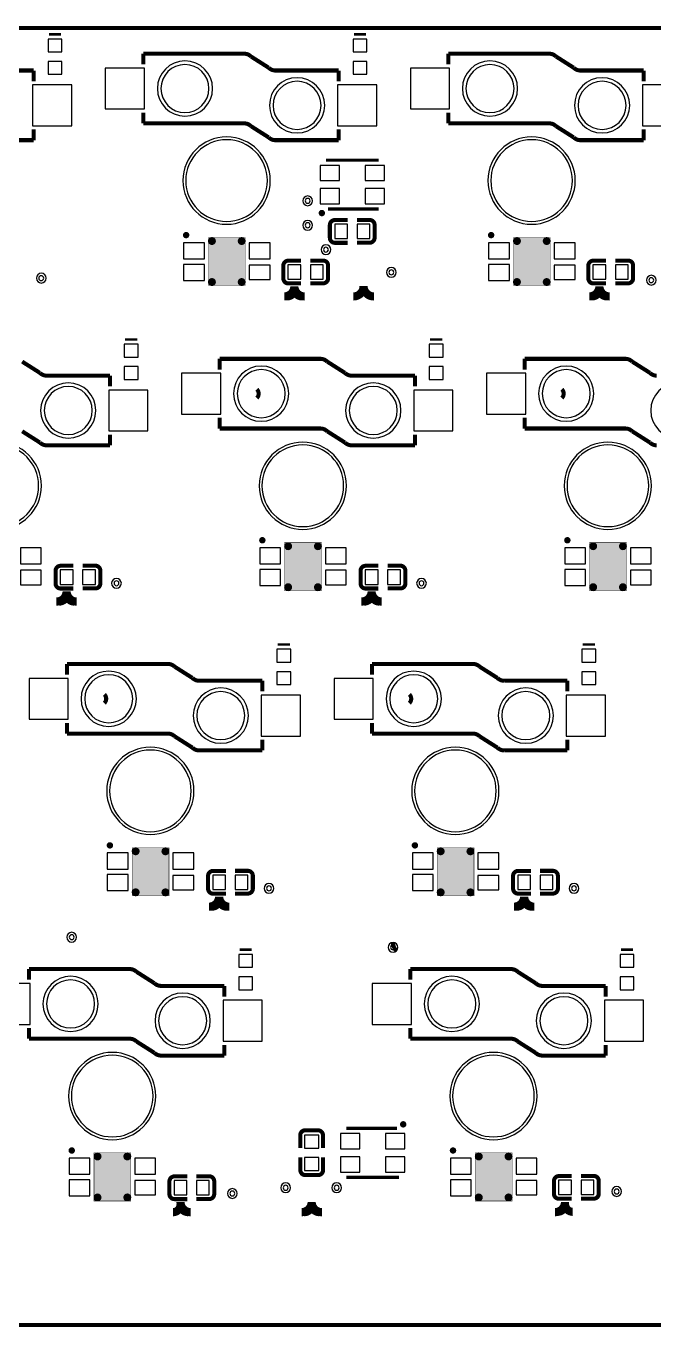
# Model space of a CAD drawing. Header units: millimetres. Extents: x 3 to 280, y -102 to -19.
# Drawn here: x 172 to 211.2, y -101.9 to -20.7 of the extents above; entities that cross this region are included whole.
import ezdxf

# ---------------------------------------------------------------- set-up
doc = ezdxf.new("R2010")
doc.units = ezdxf.units.MM
for name, color, linetype, true_color in [('Board Outline Layer', 7, 'Continuous', 0xff00ff), ('Bottom Layer', 7, 'Continuous', 0x0000ff), ('Bottom Silkscreen Layer', 7, 'Continuous', 0x66cc33), ('Hole Layer', 7, 'Continuous', 0x222222), ('Multi-Layer', 7, 'Continuous', 0xc0c0c0), ('Top Layer', 7, 'Continuous', 0xff0000)]:
    doc.layers.add(name, color=color, linetype=linetype, true_color=true_color)

msp = doc.modelspace()

# ---------------------------------------------------------------- hatches: boundary and pattern name
at = {"layer": 'Multi-Layer'}
for points in [[(183.384, -34.133, 1), (183.885, -34.133, 1)], [(185.714, -36.913), (183.414, -36.913), (183.414, -33.913), (185.714, -33.913)], [(185.244, -34.133, 1), (185.744, -34.133, 1)], [(202.435, -34.133, 1), (202.935, -34.133, 1)], [(204.764, -36.913), (202.464, -36.913), (202.464, -33.913), (204.764, -33.913)], [(204.294, -34.133, 1), (204.794, -34.133, 1)], [(183.384, -36.693, 1), (183.885, -36.693, 1)], [(185.244, -36.693, 1), (185.744, -36.693, 1)], [(202.435, -36.693, 1), (202.935, -36.693, 1)], [(204.294, -36.693, 1), (204.794, -36.693, 1)], [(188.144, -53.185, 1), (188.644, -53.185, 1)], [(190.474, -55.965), (188.174, -55.965), (188.174, -52.965), (190.474, -52.965)], [(190.004, -53.185, 1), (190.504, -53.185, 1)], [(207.194, -53.185, 1), (207.695, -53.185, 1)], [(209.524, -55.965), (207.224, -55.965), (207.224, -52.965), (209.524, -52.965)], [(209.054, -53.185, 1), (209.554, -53.185, 1)], [(188.144, -55.745, 1), (188.644, -55.745, 1)], [(190.004, -55.745, 1), (190.504, -55.745, 1)], [(207.194, -55.745, 1), (207.695, -55.745, 1)], [(209.054, -55.745, 1), (209.554, -55.745, 1)], [(178.622, -72.235, 1), (179.122, -72.235, 1)], [(180.952, -75.015), (178.652, -75.015), (178.652, -72.015), (180.952, -72.015)], [(180.482, -72.235, 1), (180.982, -72.235, 1)], [(197.672, -72.235, 1), (198.172, -72.235, 1)], [(200.002, -75.015), (197.702, -75.015), (197.702, -72.015), (200.002, -72.015)], [(199.532, -72.235, 1), (200.032, -72.235, 1)], [(178.622, -74.795, 1), (179.122, -74.795, 1)], [(180.482, -74.795, 1), (180.982, -74.795, 1)], [(197.672, -74.795, 1), (198.172, -74.795, 1)], [(199.532, -74.795, 1), (200.032, -74.795, 1)], [(176.239, -91.285, 1), (176.739, -91.285, 1)], [(178.569, -94.065), (176.269, -94.065), (176.269, -91.065), (178.569, -91.065)], [(178.099, -91.285, 1), (178.599, -91.285, 1)], [(200.052, -91.285, 1), (200.552, -91.285, 1)], [(202.382, -94.065), (200.082, -94.065), (200.082, -91.065), (202.382, -91.065)], [(201.912, -91.285, 1), (202.412, -91.285, 1)], [(176.239, -93.845, 1), (176.739, -93.845, 1)], [(178.099, -93.845, 1), (178.599, -93.845, 1)], [(200.052, -93.845, 1), (200.552, -93.845, 1)], [(201.912, -93.845, 1), (202.412, -93.845, 1)]]:
    msp.add_hatch(color=256, dxfattribs=at).paths.add_polyline_path(points)

# ---------------------------------------------------------------- linework, layer by layer
at = {"layer": 'Board Outline Layer', "const_width": 0.254}
for points in [[(277.29, -20.841), (6.574, -20.836)], [(277.29, -101.805), (6.575, -101.805)]]:
    msp.add_lwpolyline(points, dxfattribs=at)
at = {"layer": 'Bottom Layer'}
for points in [[(174.264, -21.522), (173.4, -21.522), (173.4, -22.322), (174.264, -22.322)], [(193.315, -21.522), (192.45, -21.522), (192.45, -22.322), (193.315, -22.322)], [(174.264, -22.922), (173.4, -22.922), (173.4, -23.722), (174.264, -23.722)], [(176.977, -23.337), (176.977, -25.887), (179.427, -25.887), (179.427, -23.337)], [(193.315, -22.922), (192.45, -22.922), (192.45, -23.722), (193.315, -23.722)], [(196.027, -23.337), (196.027, -25.887), (198.477, -25.887), (198.477, -23.337)], [(174.877, -26.937), (174.877, -24.387), (172.427, -24.387), (172.427, -26.937)], [(193.927, -26.937), (193.927, -24.387), (191.477, -24.387), (191.477, -26.937)], [(212.977, -26.937), (212.977, -24.387), (210.527, -24.387), (210.527, -26.937)], [(190.405, -29.407), (190.405, -30.357), (191.605, -30.357), (191.605, -29.407)], [(193.205, -29.407), (193.205, -30.357), (194.405, -30.357), (194.405, -29.407)], [(190.405, -30.857), (190.405, -31.807), (191.605, -31.807), (191.605, -30.857)], [(193.205, -30.857), (193.205, -31.807), (194.405, -31.807), (194.405, -30.857)], [(191.305, -33.078), (191.305, -33.978), (192.105, -33.978), (192.105, -33.078)], [(192.705, -33.078), (192.705, -33.978), (193.505, -33.978), (193.505, -33.078)], [(183.164, -35.238), (183.164, -34.238), (181.864, -34.238), (181.864, -35.238)], [(187.264, -35.238), (187.264, -34.238), (185.964, -34.238), (185.964, -35.238)], [(202.214, -35.238), (202.214, -34.238), (200.914, -34.238), (200.914, -35.238)], [(206.314, -35.238), (206.314, -34.238), (205.014, -34.238), (205.014, -35.238)], [(183.164, -36.588), (183.164, -35.588), (181.864, -35.588), (181.864, -36.588)], [(187.264, -36.538), (187.264, -35.638), (185.964, -35.638), (185.964, -36.538)], [(189.184, -36.518), (189.184, -35.618), (188.384, -35.618), (188.384, -36.518)], [(190.584, -36.518), (190.584, -35.618), (189.784, -35.618), (189.784, -36.518)], [(202.214, -36.588), (202.214, -35.588), (200.914, -35.588), (200.914, -36.588)], [(206.314, -36.538), (206.314, -35.638), (205.014, -35.638), (205.014, -36.538)], [(208.234, -36.518), (208.234, -35.618), (207.434, -35.618), (207.434, -36.518)], [(209.634, -36.518), (209.634, -35.618), (208.834, -35.618), (208.834, -36.518)], [(179.027, -40.573), (178.163, -40.573), (178.163, -41.373), (179.027, -41.373)], [(198.077, -40.573), (197.213, -40.573), (197.213, -41.373), (198.077, -41.373)], [(179.027, -41.973), (178.163, -41.973), (178.163, -42.773), (179.027, -42.773)], [(198.077, -41.973), (197.213, -41.973), (197.213, -42.773), (198.077, -42.773)], [(181.737, -42.387), (181.737, -44.937), (184.187, -44.937), (184.187, -42.387)], [(200.787, -42.387), (200.787, -44.937), (203.237, -44.937), (203.237, -42.387)], [(179.637, -45.987), (179.637, -43.437), (177.187, -43.437), (177.187, -45.987)], [(198.687, -45.987), (198.687, -43.437), (196.237, -43.437), (196.237, -45.987)], [(172.974, -54.29), (172.974, -53.29), (171.674, -53.29), (171.674, -54.29)], [(187.924, -54.29), (187.924, -53.29), (186.624, -53.29), (186.624, -54.29)], [(192.024, -54.29), (192.024, -53.29), (190.724, -53.29), (190.724, -54.29)], [(206.974, -54.29), (206.974, -53.29), (205.674, -53.29), (205.674, -54.29)], [(211.074, -54.29), (211.074, -53.29), (209.774, -53.29), (209.774, -54.29)], [(172.974, -55.59), (172.974, -54.69), (171.674, -54.69), (171.674, -55.59)], [(174.96, -55.568), (174.96, -54.668), (174.16, -54.668), (174.16, -55.568)], [(176.36, -55.568), (176.36, -54.668), (175.56, -54.668), (175.56, -55.568)], [(187.924, -55.64), (187.924, -54.64), (186.624, -54.64), (186.624, -55.64)], [(192.024, -55.59), (192.024, -54.69), (190.724, -54.69), (190.724, -55.59)], [(194.01, -55.568), (194.01, -54.668), (193.21, -54.668), (193.21, -55.568)], [(195.41, -55.568), (195.41, -54.668), (194.61, -54.668), (194.61, -55.568)], [(206.974, -55.64), (206.974, -54.64), (205.674, -54.64), (205.674, -55.64)], [(211.074, -55.59), (211.074, -54.69), (209.774, -54.69), (209.774, -55.59)], [(188.556, -59.623), (187.692, -59.623), (187.692, -60.423), (188.556, -60.423)], [(207.606, -59.623), (206.742, -59.623), (206.742, -60.423), (207.606, -60.423)], [(172.214, -61.437), (172.214, -63.987), (174.664, -63.987), (174.664, -61.437)], [(188.556, -61.023), (187.692, -61.023), (187.692, -61.823), (188.556, -61.823)], [(191.264, -61.437), (191.264, -63.987), (193.714, -63.987), (193.714, -61.437)], [(207.606, -61.023), (206.742, -61.023), (206.742, -61.823), (207.606, -61.823)], [(189.164, -65.037), (189.164, -62.487), (186.714, -62.487), (186.714, -65.037)], [(208.214, -65.037), (208.214, -62.487), (205.764, -62.487), (205.764, -65.037)], [(178.402, -73.34), (178.402, -72.34), (177.102, -72.34), (177.102, -73.34)], [(182.502, -73.34), (182.502, -72.34), (181.202, -72.34), (181.202, -73.34)], [(197.452, -73.34), (197.452, -72.34), (196.152, -72.34), (196.152, -73.34)], [(201.552, -73.34), (201.552, -72.34), (200.252, -72.34), (200.252, -73.34)], [(178.402, -74.691), (178.402, -73.691), (177.102, -73.691), (177.102, -74.691)], [(182.502, -74.641), (182.502, -73.741), (181.202, -73.741), (181.202, -74.641)], [(184.485, -74.618), (184.485, -73.718), (183.685, -73.718), (183.685, -74.618)], [(185.885, -74.618), (185.885, -73.718), (185.085, -73.718), (185.085, -74.618)], [(197.452, -74.691), (197.452, -73.691), (196.152, -73.691), (196.152, -74.691)], [(201.552, -74.641), (201.552, -73.741), (200.252, -73.741), (200.252, -74.641)], [(203.535, -74.618), (203.535, -73.718), (202.735, -73.718), (202.735, -74.618)], [(204.935, -74.618), (204.935, -73.718), (204.135, -73.718), (204.135, -74.618)], [(186.174, -78.674), (185.31, -78.674), (185.31, -79.474), (186.174, -79.474)], [(209.988, -78.674), (209.124, -78.674), (209.124, -79.474), (209.988, -79.474)], [(186.174, -80.074), (185.31, -80.074), (185.31, -80.874), (186.174, -80.874)], [(209.988, -80.074), (209.124, -80.074), (209.124, -80.874), (209.988, -80.874)], [(169.832, -80.487), (169.832, -83.037), (172.282, -83.037), (172.282, -80.487)], [(193.644, -80.487), (193.644, -83.037), (196.094, -83.037), (196.094, -80.487)], [(186.782, -84.087), (186.782, -81.537), (184.332, -81.537), (184.332, -84.087)], [(210.594, -84.087), (210.594, -81.537), (208.144, -81.537), (208.144, -84.087)], [(190.315, -89.959), (189.415, -89.959), (189.415, -90.759), (190.315, -90.759)], [(192.875, -90.809), (192.875, -89.859), (191.675, -89.859), (191.675, -90.809)], [(195.675, -90.809), (195.675, -89.859), (194.475, -89.859), (194.475, -90.809)], [(176.019, -92.391), (176.019, -91.391), (174.719, -91.391), (174.719, -92.391)], [(180.119, -92.391), (180.119, -91.391), (178.819, -91.391), (178.819, -92.391)], [(190.315, -91.359), (189.415, -91.359), (189.415, -92.159), (190.315, -92.159)], [(192.875, -92.259), (192.875, -91.309), (191.675, -91.309), (191.675, -92.259)], [(195.675, -92.259), (195.675, -91.309), (194.475, -91.309), (194.475, -92.259)], [(199.832, -92.391), (199.832, -91.391), (198.532, -91.391), (198.532, -92.391)], [(203.932, -92.391), (203.932, -91.391), (202.632, -91.391), (202.632, -92.391)], [(176.019, -93.741), (176.019, -92.741), (174.719, -92.741), (174.719, -93.741)], [(180.119, -93.691), (180.119, -92.791), (178.819, -92.791), (178.819, -93.691)], [(182.072, -93.691), (182.072, -92.791), (181.272, -92.791), (181.272, -93.691)], [(183.472, -93.691), (183.472, -92.791), (182.672, -92.791), (182.672, -93.691)], [(199.832, -93.741), (199.832, -92.741), (198.532, -92.741), (198.532, -93.741)], [(203.932, -93.691), (203.932, -92.791), (202.632, -92.791), (202.632, -93.691)], [(206.088, -93.668), (206.088, -92.768), (205.288, -92.768), (205.288, -93.668)], [(207.488, -93.668), (207.488, -92.768), (206.688, -92.768), (206.688, -93.668)]]:
    msp.add_lwpolyline(points, close=True, dxfattribs=at)
for points in [[(180.227, -24.612, 1), (183.677, -24.612), (183.677, -24.612, 1), (180.227, -24.612)], [(199.277, -24.612, 1), (202.727, -24.612), (202.727, -24.612, 1), (199.277, -24.612)], [(187.227, -25.662, 1), (190.677, -25.662), (190.677, -25.662, 1), (187.227, -25.662)], [(206.277, -25.662, 1), (209.727, -25.662), (209.727, -25.662, 1), (206.277, -25.662)], [(181.827, -30.361, 1), (187.277, -30.361), (187.277, -30.361, 1), (181.827, -30.361)], [(200.877, -30.361, 1), (206.327, -30.361), (206.327, -30.361, 1), (200.877, -30.361)], [(184.987, -43.662, 1), (188.437, -43.662), (188.437, -43.662, 1), (184.987, -43.662)], [(204.037, -43.662, 1), (207.487, -43.662), (207.487, -43.662, 1), (204.037, -43.662)], [(172.937, -44.712, 1), (176.387, -44.712), (176.387, -44.712, 1), (172.937, -44.712)], [(191.987, -44.712, 1), (195.437, -44.712), (195.437, -44.712, 1), (191.987, -44.712)], [(211.037, -44.712, 1), (214.487, -44.712), (214.487, -44.712, 1), (211.037, -44.712)], [(167.537, -49.413, 1), (172.987, -49.413), (172.987, -49.413, 1), (167.537, -49.413)], [(186.587, -49.413, 1), (192.037, -49.413), (192.037, -49.413, 1), (186.587, -49.413)], [(205.637, -49.413, 1), (211.087, -49.413), (211.087, -49.413, 1), (205.637, -49.413)], [(175.464, -62.712, 1), (178.914, -62.712), (178.914, -62.712, 1), (175.464, -62.712)], [(194.514, -62.712, 1), (197.964, -62.712), (197.964, -62.712, 1), (194.514, -62.712)], [(182.464, -63.762, 1), (185.914, -63.762), (185.914, -63.762, 1), (182.464, -63.762)], [(201.514, -63.762, 1), (204.964, -63.762), (204.964, -63.762, 1), (201.514, -63.762)], [(177.064, -68.463, 1), (182.514, -68.463), (182.514, -68.463, 1), (177.064, -68.463)], [(196.114, -68.463, 1), (201.564, -68.463), (201.564, -68.463, 1), (196.114, -68.463)], [(173.082, -81.762, 1), (176.532, -81.762), (176.532, -81.762, 1), (173.082, -81.762)], [(196.894, -81.762, 1), (200.344, -81.762), (200.344, -81.762, 1), (196.894, -81.762)], [(180.082, -82.812, 1), (183.532, -82.812), (183.532, -82.812, 1), (180.082, -82.812)], [(203.894, -82.812, 1), (207.344, -82.812), (207.344, -82.812, 1), (203.894, -82.812)], [(174.682, -87.513, 1), (180.132, -87.513), (180.132, -87.513, 1), (174.682, -87.513)], [(198.494, -87.513, 1), (203.944, -87.513), (203.944, -87.513, 1), (198.494, -87.513)]]:
    msp.add_lwpolyline(points, format="xyb", dxfattribs=at)
at = {"layer": 'Bottom Layer', "const_width": 0.508}
for points in [[(188.148, -37.592, 0.414214), (188.783, -36.957)], [(188.784, -37.127, -0.414214), (188.32, -37.592)], [(188.783, -36.957, 0.414214), (189.418, -37.592)], [(188.784, -37.107, 0.414214), (189.269, -37.592)], [(192.471, -37.592, 0.414214), (193.106, -36.957)], [(193.105, -36.965, -0.414214), (192.479, -37.592)], [(193.105, -36.94, 0.414214), (193.757, -37.592)], [(193.106, -36.957, 0.414214), (193.741, -37.592)], [(207.198, -37.592, 0.414214), (207.833, -36.957)], [(207.834, -37.127, -0.414214), (207.37, -37.592)], [(207.833, -36.957, 0.414214), (208.468, -37.592)], [(207.834, -37.107, 0.414214), (208.319, -37.592)], [(173.924, -56.642, 0.414214), (174.559, -56.007)], [(174.56, -56.177, -0.414214), (174.096, -56.642)], [(174.559, -56.007, 0.414214), (175.194, -56.642)], [(174.56, -56.157, 0.414214), (175.045, -56.642)], [(192.974, -56.642, 0.414214), (193.609, -56.007)], [(193.61, -56.177, -0.414214), (193.146, -56.642)], [(193.609, -56.007, 0.414214), (194.244, -56.642)], [(193.61, -56.157, 0.414214), (194.095, -56.642)], [(183.449, -75.692, 0.414214), (184.084, -75.057)], [(184.085, -75.227, -0.414214), (183.621, -75.692)], [(184.084, -75.057, 0.414214), (184.719, -75.692)], [(184.085, -75.207, 0.414214), (184.57, -75.692)], [(202.499, -75.692, 0.414214), (203.134, -75.057)], [(203.135, -75.227, -0.414214), (202.671, -75.692)], [(203.134, -75.057, 0.414214), (203.769, -75.692)], [(203.135, -75.207, 0.414214), (203.62, -75.692)], [(181.672, -94.299, -0.414214), (181.208, -94.764)], [(181.671, -94.129, 0.414214), (182.306, -94.764)], [(181.672, -94.279, 0.414214), (182.157, -94.764)], [(189.23, -94.764, 0.414214), (189.865, -94.129)], [(189.866, -94.299, -0.414214), (189.401, -94.764)], [(189.865, -94.129, 0.414214), (190.5, -94.764)], [(189.866, -94.279, 0.414214), (190.351, -94.764)], [(205.052, -94.764, 0.414214), (205.687, -94.129)], [(205.688, -94.278, -0.414214), (205.223, -94.742)], [(205.688, -94.258, 0.414214), (206.173, -94.742)]]:
    msp.add_lwpolyline(points, format="xyb", dxfattribs=at)
at = {"layer": 'Bottom Silkscreen Layer'}
for points, const_width in [([(173.451, -21.225), (174.213, -21.225)], 0.152), ([(192.501, -21.225), (193.264, -21.225)], 0.152), ([(179.352, -22.437), (179.352, -23.105)], 0.254), ([(179.352, -22.437), (185.652, -22.437)], 0.254), ([(186.073, -22.611), (187.178, -23.312)], 0.254), ([(198.402, -22.437), (198.402, -23.105)], 0.254), ([(198.402, -22.437), (204.702, -22.437)], 0.254), ([(205.123, -22.611), (206.228, -23.312)], 0.254), ([(172.502, -23.487), (168.55, -23.487)], 0.254), ([(172.502, -23.487), (172.502, -24.156)], 0.254), ([(191.552, -23.487), (187.6, -23.487)], 0.254), ([(191.552, -23.487), (191.552, -24.156)], 0.254), ([(210.602, -23.487), (206.65, -23.487)], 0.254), ([(210.602, -23.487), (210.602, -24.156)], 0.254), ([(179.352, -26.118), (179.352, -26.787)], 0.254), ([(198.402, -26.118), (198.402, -26.787)], 0.254), ([(179.352, -26.787), (185.652, -26.787)], 0.254), ([(198.402, -26.787), (204.702, -26.787)], 0.254), ([(172.502, -27.168), (172.502, -27.837)], 0.254), ([(186.073, -26.961), (187.178, -27.662)], 0.254), ([(191.552, -27.168), (191.552, -27.837)], 0.254), ([(205.123, -26.961), (206.228, -27.662)], 0.254), ([(210.602, -27.168), (210.602, -27.837)], 0.254), ([(172.502, -27.837), (168.55, -27.837)], 0.254), ([(191.552, -27.837), (187.6, -27.837)], 0.254), ([(210.602, -27.837), (206.65, -27.837)], 0.254), ([(190.754, -29.083), (194.056, -29.083)], 0.2), ([(194.056, -32.131), (190.881, -32.131)], 0.2), ([(191, -33.934), (191, -33.134)], 0.254), ([(192.11, -32.824), (191.31, -32.824)], 0.254), ([(192.686, -32.818), (193.486, -32.818)], 0.254), ([(193.795, -33.928), (193.795, -33.128)], 0.254), ([(192.686, -34.238), (193.486, -34.238)], 0.254), ([(192.11, -34.244), (191.31, -34.244)], 0.254), ([(188.094, -35.668), (188.094, -36.468)], 0.254), ([(189.204, -35.358), (188.404, -35.358)], 0.254), ([(189.78, -35.353), (190.58, -35.353)], 0.254), ([(190.89, -35.662), (190.89, -36.462)], 0.254), ([(207.144, -35.668), (207.144, -36.468)], 0.254), ([(208.254, -35.358), (207.454, -35.358)], 0.254), ([(208.83, -35.353), (209.63, -35.353)], 0.254), ([(209.94, -35.662), (209.94, -36.462)], 0.254), ([(189.204, -36.778), (188.404, -36.778)], 0.254), ([(189.78, -36.772), (190.58, -36.772)], 0.254), ([(208.254, -36.778), (207.454, -36.778)], 0.254), ([(208.83, -36.772), (209.63, -36.772)], 0.254), ([(178.214, -40.276), (178.976, -40.276)], 0.152), ([(197.264, -40.276), (198.026, -40.276)], 0.152), ([(184.112, -41.487), (184.112, -42.156)], 0.254), ([(184.112, -41.487), (190.412, -41.487)], 0.254), ([(203.162, -41.487), (203.162, -42.156)], 0.254), ([(203.162, -41.487), (209.462, -41.487)], 0.254), ([(171.783, -41.661), (172.888, -42.362)], 0.254), ([(190.833, -41.661), (191.938, -42.362)], 0.254), ([(209.883, -41.661), (210.988, -42.362)], 0.254), ([(177.262, -42.537), (173.31, -42.537)], 0.254), ([(177.262, -42.537), (177.262, -43.206)], 0.254), ([(196.312, -42.537), (192.36, -42.537)], 0.254), ([(196.312, -42.537), (196.312, -43.206)], 0.254), ([(184.112, -45.168), (184.112, -45.837)], 0.254), ([(203.162, -45.168), (203.162, -45.837)], 0.254), ([(171.783, -46.011), (172.888, -46.712)], 0.254), ([(177.262, -46.218), (177.262, -46.887)], 0.254), ([(184.112, -45.837), (190.412, -45.837)], 0.254), ([(190.833, -46.011), (191.938, -46.712)], 0.254), ([(196.312, -46.218), (196.312, -46.887)], 0.254), ([(203.162, -45.837), (209.462, -45.837)], 0.254), ([(209.883, -46.011), (210.988, -46.712)], 0.254), ([(177.262, -46.887), (173.31, -46.887)], 0.254), ([(196.312, -46.887), (192.36, -46.887)], 0.254), ([(174.98, -54.408), (174.18, -54.408)], 0.254), ([(175.556, -54.403), (176.356, -54.403)], 0.254), ([(194.03, -54.408), (193.23, -54.408)], 0.254), ([(194.606, -54.403), (195.406, -54.403)], 0.254), ([(173.87, -54.718), (173.87, -55.518)], 0.254), ([(176.666, -54.712), (176.666, -55.512)], 0.254), ([(192.92, -54.718), (192.92, -55.518)], 0.254), ([(195.716, -54.712), (195.716, -55.512)], 0.254), ([(174.98, -55.828), (174.18, -55.828)], 0.254), ([(175.556, -55.822), (176.356, -55.822)], 0.254), ([(194.03, -55.828), (193.23, -55.828)], 0.254), ([(194.606, -55.822), (195.406, -55.822)], 0.254), ([(187.743, -59.326), (188.505, -59.326)], 0.152), ([(206.793, -59.326), (207.555, -59.326)], 0.152), ([(174.589, -60.537), (174.589, -61.206)], 0.254), ([(174.589, -60.537), (180.889, -60.537)], 0.254), ([(181.311, -60.711), (182.416, -61.412)], 0.254), ([(193.639, -60.537), (193.639, -61.206)], 0.254), ([(193.639, -60.537), (199.939, -60.537)], 0.254), ([(200.361, -60.711), (201.466, -61.412)], 0.254), ([(186.789, -61.587), (182.837, -61.587)], 0.254), ([(186.789, -61.587), (186.789, -62.256)], 0.254), ([(205.839, -61.587), (201.887, -61.587)], 0.254), ([(205.839, -61.587), (205.839, -62.256)], 0.254), ([(174.589, -64.218), (174.589, -64.887)], 0.254), ([(193.639, -64.218), (193.639, -64.887)], 0.254), ([(174.589, -64.887), (180.889, -64.887)], 0.254), ([(181.311, -65.061), (182.416, -65.762)], 0.254), ([(193.639, -64.887), (199.939, -64.887)], 0.254), ([(200.361, -65.061), (201.466, -65.762)], 0.254), ([(186.789, -65.268), (186.789, -65.937)], 0.254), ([(205.839, -65.268), (205.839, -65.937)], 0.254), ([(186.789, -65.937), (182.837, -65.937)], 0.254), ([(205.839, -65.937), (201.887, -65.937)], 0.254), ([(183.395, -73.768), (183.395, -74.568)], 0.254), ([(184.505, -73.459), (183.705, -73.459)], 0.254), ([(185.081, -73.453), (185.881, -73.453)], 0.254), ([(186.191, -73.763), (186.191, -74.563)], 0.254), ([(202.445, -73.768), (202.445, -74.568)], 0.254), ([(203.555, -73.459), (202.755, -73.459)], 0.254), ([(204.131, -73.453), (204.931, -73.453)], 0.254), ([(205.241, -73.763), (205.241, -74.563)], 0.254), ([(184.505, -74.878), (183.705, -74.878)], 0.254), ([(185.081, -74.872), (185.881, -74.872)], 0.254), ([(203.555, -74.878), (202.755, -74.878)], 0.254), ([(204.131, -74.872), (204.931, -74.872)], 0.254), ([(185.361, -78.377), (186.123, -78.377)], 0.152), ([(209.175, -78.377), (209.937, -78.377)], 0.152), ([(172.207, -79.587), (172.207, -80.256)], 0.254), ([(172.207, -79.587), (178.507, -79.587)], 0.254), ([(196.019, -79.587), (196.019, -80.256)], 0.254), ([(196.019, -79.587), (202.319, -79.587)], 0.254), ([(178.928, -79.761), (180.033, -80.462)], 0.254), ([(202.741, -79.761), (203.846, -80.462)], 0.254), ([(184.407, -80.637), (180.455, -80.637)], 0.254), ([(184.407, -80.637), (184.407, -81.306)], 0.254), ([(208.219, -80.637), (204.267, -80.637)], 0.254), ([(208.219, -80.637), (208.219, -81.306)], 0.254), ([(172.207, -83.268), (172.207, -83.937)], 0.254), ([(196.019, -83.268), (196.019, -83.937)], 0.254), ([(172.207, -83.937), (178.507, -83.937)], 0.254), ([(178.928, -84.111), (180.033, -84.812)], 0.254), ([(184.407, -84.318), (184.407, -84.987)], 0.254), ([(196.019, -83.937), (202.319, -83.937)], 0.254), ([(202.741, -84.111), (203.846, -84.812)], 0.254), ([(208.219, -84.318), (208.219, -84.987)], 0.254), ([(184.407, -84.987), (180.455, -84.987)], 0.254), ([(208.219, -84.987), (204.267, -84.987)], 0.254), ([(189.15, -90.764), (189.15, -89.964)], 0.254), ([(189.46, -89.654), (190.26, -89.654)], 0.254), ([(190.57, -90.764), (190.57, -89.964)], 0.254), ([(192.024, -89.535), (195.199, -89.535)], 0.2), ([(189.156, -91.339), (189.156, -92.139)], 0.254), ([(190.575, -91.339), (190.575, -92.139)], 0.254), ([(182.092, -92.531), (181.292, -92.531)], 0.254), ([(182.668, -92.526), (183.468, -92.526)], 0.254), ([(189.466, -92.449), (190.266, -92.449)], 0.254), ([(195.326, -92.583), (192.024, -92.583)], 0.2), ([(206.108, -92.509), (205.308, -92.509)], 0.254), ([(206.684, -92.503), (207.484, -92.503)], 0.254), ([(180.982, -92.841), (180.982, -93.641)], 0.254), ([(183.778, -92.835), (183.778, -93.635)], 0.254), ([(204.998, -92.818), (204.998, -93.618)], 0.254), ([(207.794, -92.813), (207.794, -93.613)], 0.254), ([(182.092, -93.951), (181.292, -93.951)], 0.254), ([(182.668, -93.945), (183.468, -93.945)], 0.254), ([(206.108, -93.928), (205.308, -93.928)], 0.254), ([(206.684, -93.922), (207.484, -93.922)], 0.254)]:
    msp.add_lwpolyline(points, dxfattribs=dict(at, const_width=const_width))
at = {"layer": 'Bottom Silkscreen Layer', "const_width": 0.254}
for points in [[(185.652, -22.437, -0.198912), (186.073, -22.611)], [(204.702, -22.437, -0.198912), (205.123, -22.611)], [(187.6, -23.487, -0.198912), (187.178, -23.312)], [(206.65, -23.487, -0.198912), (206.228, -23.312)], [(185.652, -26.787, -0.198912), (186.073, -26.961)], [(204.702, -26.787, -0.198912), (205.123, -26.961)], [(187.6, -27.837, -0.198912), (187.178, -27.662)], [(206.65, -27.837, -0.198912), (206.228, -27.662)], [(191.31, -32.824, 0.414239), (191, -33.134)], [(193.795, -33.128, 0.414214), (193.486, -32.818)], [(191, -33.934, 0.414214), (191.31, -34.244)], [(193.486, -34.238, 0.414239), (193.795, -33.928)], [(188.404, -35.358, 0.414239), (188.094, -35.668)], [(190.89, -35.662, 0.414214), (190.58, -35.353)], [(207.454, -35.358, 0.414239), (207.144, -35.668)], [(209.94, -35.662, 0.414214), (209.63, -35.353)], [(188.094, -36.468, 0.414214), (188.404, -36.778)], [(190.58, -36.772, 0.414239), (190.89, -36.462)], [(207.144, -36.468, 0.414214), (207.454, -36.778)], [(209.63, -36.772, 0.414239), (209.94, -36.462)], [(190.412, -41.487, -0.198912), (190.833, -41.661)], [(209.462, -41.487, -0.198912), (209.883, -41.661)], [(173.31, -42.537, -0.198912), (172.888, -42.362)], [(192.36, -42.537, -0.198912), (191.938, -42.362)], [(211.41, -42.537, -0.198912), (210.988, -42.362)], [(190.412, -45.837, -0.198912), (190.833, -46.011)], [(209.462, -45.837, -0.198912), (209.883, -46.011)], [(173.31, -46.887, -0.198912), (172.888, -46.712)], [(192.36, -46.887, -0.198912), (191.938, -46.712)], [(211.41, -46.887, -0.198912), (210.988, -46.712)], [(174.18, -54.408, 0.414239), (173.87, -54.718)], [(176.666, -54.712, 0.414214), (176.356, -54.403)], [(193.23, -54.408, 0.414239), (192.92, -54.718)], [(195.716, -54.712, 0.414214), (195.406, -54.403)], [(173.87, -55.518, 0.414214), (174.18, -55.828)], [(176.356, -55.822, 0.414239), (176.666, -55.512)], [(192.92, -55.518, 0.414214), (193.23, -55.828)], [(195.406, -55.822, 0.414239), (195.716, -55.512)], [(180.889, -60.537, -0.198912), (181.311, -60.711)], [(199.939, -60.537, -0.198912), (200.361, -60.711)], [(182.837, -61.587, -0.198912), (182.416, -61.412)], [(201.887, -61.587, -0.198912), (201.466, -61.412)], [(180.889, -64.887, -0.198912), (181.311, -65.061)], [(199.939, -64.887, -0.198912), (200.361, -65.061)], [(182.837, -65.937, -0.198912), (182.416, -65.762)], [(201.887, -65.937, -0.198912), (201.466, -65.762)], [(183.705, -73.459, 0.414239), (183.395, -73.768)], [(186.191, -73.763, 0.414214), (185.881, -73.453)], [(202.755, -73.459, 0.414239), (202.445, -73.768)], [(205.241, -73.763, 0.414214), (204.931, -73.453)], [(183.395, -74.568, 0.414214), (183.705, -74.878)], [(185.881, -74.872, 0.414239), (186.191, -74.563)], [(202.445, -74.568, 0.414214), (202.755, -74.878)], [(204.931, -74.872, 0.414239), (205.241, -74.563)], [(178.507, -79.587, -0.198912), (178.928, -79.761)], [(202.319, -79.587, -0.198912), (202.741, -79.761)], [(180.455, -80.637, -0.198912), (180.033, -80.462)], [(204.267, -80.637, -0.198912), (203.846, -80.462)], [(178.507, -83.937, -0.198912), (178.928, -84.111)], [(202.319, -83.937, -0.198912), (202.741, -84.111)], [(180.455, -84.987, -0.198912), (180.033, -84.812)], [(204.267, -84.987, -0.198912), (203.846, -84.812)], [(189.46, -89.654, 0.414214), (189.15, -89.964)], [(190.57, -89.964, 0.414239), (190.26, -89.654)], [(181.292, -92.531, 0.414239), (180.982, -92.841)], [(183.778, -92.835, 0.414214), (183.468, -92.526)], [(189.156, -92.139, 0.414239), (189.466, -92.449)], [(190.266, -92.449, 0.414214), (190.575, -92.139)], [(205.308, -92.509, 0.414239), (204.998, -92.818)], [(207.794, -92.813, 0.414214), (207.484, -92.503)], [(180.982, -93.641, 0.414214), (181.292, -93.951)], [(183.468, -93.945, 0.414239), (183.778, -93.635)], [(204.998, -93.618, 0.414214), (205.308, -93.928)], [(207.484, -93.922, 0.414239), (207.794, -93.613)]]:
    msp.add_lwpolyline(points, format="xyb", dxfattribs=at)
at = {"layer": 'Bottom Silkscreen Layer', "const_width": 0.2}
for points in [[(190.4, -32.385, 1), (190.6, -32.385, 1)], [(181.924, -33.762, 1), (182.124, -33.762, 1)], [(200.974, -33.762, 1), (201.174, -33.762, 1)], [(186.684, -52.814, 1), (186.884, -52.814, 1)], [(205.734, -52.814, 1), (205.934, -52.814, 1)], [(177.162, -71.864, 1), (177.362, -71.864, 1)], [(196.212, -71.864, 1), (196.412, -71.864, 1)], [(195.48, -89.281, 1), (195.68, -89.281, 1)], [(174.779, -90.914, 1), (174.979, -90.914, 1)], [(198.592, -90.914, 1), (198.792, -90.914, 1)]]:
    msp.add_lwpolyline(points, format="xyb", close=True, dxfattribs=at)
at = {"layer": 'Hole Layer'}
for points in [[(180.452, -24.612, 1), (183.452, -24.612), (183.452, -24.612, 1), (180.452, -24.612)], [(199.502, -24.612, 1), (202.502, -24.612), (202.502, -24.612, 1), (199.502, -24.612)], [(187.452, -25.662, 1), (190.452, -25.662), (190.452, -25.662, 1), (187.452, -25.662)], [(206.502, -25.662, 1), (209.502, -25.662), (209.502, -25.662, 1), (206.502, -25.662)], [(185.212, -43.662, 1), (188.212, -43.662), (188.212, -43.662, 1), (185.212, -43.662)], [(204.262, -43.662, 1), (207.262, -43.662), (207.262, -43.662, 1), (204.262, -43.662)], [(173.162, -44.712, 1), (176.162, -44.712), (176.162, -44.712, 1), (173.162, -44.712)], [(192.212, -44.712, 1), (195.212, -44.712), (195.212, -44.712, 1), (192.212, -44.712)], [(175.689, -62.712, 1), (178.689, -62.712), (178.689, -62.712, 1), (175.689, -62.712)], [(194.739, -62.712, 1), (197.739, -62.712), (197.739, -62.712, 1), (194.739, -62.712)], [(182.689, -63.762, 1), (185.689, -63.762), (185.689, -63.762, 1), (182.689, -63.762)], [(201.739, -63.762, 1), (204.739, -63.762), (204.739, -63.762, 1), (201.739, -63.762)], [(173.307, -81.762, 1), (176.307, -81.762), (176.307, -81.762, 1), (173.307, -81.762)], [(197.119, -81.762, 1), (200.119, -81.762), (200.119, -81.762, 1), (197.119, -81.762)], [(180.307, -82.812, 1), (183.307, -82.812), (183.307, -82.812, 1), (180.307, -82.812)], [(204.119, -82.812, 1), (207.119, -82.812), (207.119, -82.812, 1), (204.119, -82.812)]]:
    msp.add_lwpolyline(points, format="xyb", dxfattribs=at)
for points in [[(182.002, -30.361, 1), (187.102, -30.361, 1)], [(201.052, -30.361, 1), (206.152, -30.361, 1)], [(189.459, -31.623, 1), (189.764, -31.623, 1)], [(189.459, -33.147, 1), (189.764, -33.147, 1)], [(190.602, -34.671, 1), (190.907, -34.671, 1)], [(172.822, -36.449, 1), (173.127, -36.449, 1)], [(194.686, -36.088, 1), (194.991, -36.088, 1)], [(210.922, -36.576, 1), (211.227, -36.576, 1)], [(167.712, -49.413, 1), (172.812, -49.413, 1)], [(186.762, -49.413, 1), (191.862, -49.413, 1)], [(205.812, -49.413, 1), (210.912, -49.413, 1)], [(177.521, -55.499, 1), (177.826, -55.499, 1)], [(196.571, -55.499, 1), (196.876, -55.499, 1)], [(177.239, -68.463, 1), (182.339, -68.463, 1)], [(196.289, -68.463, 1), (201.389, -68.463, 1)], [(187.046, -74.549, 1), (187.351, -74.549, 1)], [(206.096, -74.549, 1), (206.401, -74.549, 1)], [(174.727, -77.597, 1), (175.032, -77.597, 1)], [(194.793, -78.232, 1), (195.098, -78.232, 1)], [(174.857, -87.513, 1), (179.957, -87.513, 1)], [(198.669, -87.513, 1), (203.769, -87.513, 1)], [(188.085, -93.241, 1), (188.39, -93.241, 1)], [(191.275, -93.241, 1), (191.58, -93.241, 1)], [(208.763, -93.472, 1), (209.068, -93.472, 1)], [(184.76, -93.599, 1), (185.065, -93.599, 1)]]:
    msp.add_lwpolyline(points, format="xyb", close=True, dxfattribs=at)
at = {"layer": 'Multi-Layer'}
for points in [[(180.227, -24.612, 1), (183.677, -24.612), (183.677, -24.612, 1), (180.227, -24.612)], [(180.227, -24.612, 1), (183.677, -24.612), (183.677, -24.612, 1), (180.227, -24.612)], [(180.227, -24.612, 1), (183.677, -24.612), (183.677, -24.612, 1), (180.227, -24.612)], [(199.277, -24.612, 1), (202.727, -24.612), (202.727, -24.612, 1), (199.277, -24.612)], [(199.277, -24.612, 1), (202.727, -24.612), (202.727, -24.612, 1), (199.277, -24.612)], [(199.277, -24.612, 1), (202.727, -24.612), (202.727, -24.612, 1), (199.277, -24.612)], [(187.227, -25.662, 1), (190.677, -25.662), (190.677, -25.662, 1), (187.227, -25.662)], [(187.227, -25.662, 1), (190.677, -25.662), (190.677, -25.662, 1), (187.227, -25.662)], [(187.227, -25.662, 1), (190.677, -25.662), (190.677, -25.662, 1), (187.227, -25.662)], [(206.277, -25.662, 1), (209.727, -25.662), (209.727, -25.662, 1), (206.277, -25.662)], [(206.277, -25.662, 1), (209.727, -25.662), (209.727, -25.662, 1), (206.277, -25.662)], [(206.277, -25.662, 1), (209.727, -25.662), (209.727, -25.662, 1), (206.277, -25.662)], [(181.827, -30.361, 1), (187.277, -30.361), (187.277, -30.361, 1), (181.827, -30.361)], [(181.827, -30.361, 1), (187.277, -30.361), (187.277, -30.361, 1), (181.827, -30.361)], [(181.827, -30.361, 1), (187.277, -30.361), (187.277, -30.361, 1), (181.827, -30.361)], [(200.877, -30.361, 1), (206.327, -30.361), (206.327, -30.361, 1), (200.877, -30.361)], [(200.877, -30.361, 1), (206.327, -30.361), (206.327, -30.361, 1), (200.877, -30.361)], [(200.877, -30.361, 1), (206.327, -30.361), (206.327, -30.361, 1), (200.877, -30.361)], [(184.987, -43.662, 1), (188.437, -43.662), (188.437, -43.662, 1), (184.987, -43.662)], [(184.987, -43.662, 1), (188.437, -43.662), (188.437, -43.662, 1), (184.987, -43.662)], [(184.987, -43.662, 1), (188.437, -43.662), (188.437, -43.662, 1), (184.987, -43.662)], [(204.037, -43.662, 1), (207.487, -43.662), (207.487, -43.662, 1), (204.037, -43.662)], [(204.037, -43.662, 1), (207.487, -43.662), (207.487, -43.662, 1), (204.037, -43.662)], [(204.037, -43.662, 1), (207.487, -43.662), (207.487, -43.662, 1), (204.037, -43.662)], [(172.937, -44.712, 1), (176.387, -44.712), (176.387, -44.712, 1), (172.937, -44.712)], [(172.937, -44.712, 1), (176.387, -44.712), (176.387, -44.712, 1), (172.937, -44.712)], [(172.937, -44.712, 1), (176.387, -44.712), (176.387, -44.712, 1), (172.937, -44.712)], [(191.987, -44.712, 1), (195.437, -44.712), (195.437, -44.712, 1), (191.987, -44.712)], [(191.987, -44.712, 1), (195.437, -44.712), (195.437, -44.712, 1), (191.987, -44.712)], [(191.987, -44.712, 1), (195.437, -44.712), (195.437, -44.712, 1), (191.987, -44.712)], [(211.037, -44.712, 1), (214.487, -44.712), (214.487, -44.712, 1), (211.037, -44.712)], [(211.037, -44.712, 1), (214.487, -44.712), (214.487, -44.712, 1), (211.037, -44.712)], [(211.037, -44.712, 1), (214.487, -44.712), (214.487, -44.712, 1), (211.037, -44.712)], [(167.537, -49.413, 1), (172.987, -49.413), (172.987, -49.413, 1), (167.537, -49.413)], [(167.537, -49.413, 1), (172.987, -49.413), (172.987, -49.413, 1), (167.537, -49.413)], [(167.537, -49.413, 1), (172.987, -49.413), (172.987, -49.413, 1), (167.537, -49.413)], [(186.587, -49.413, 1), (192.037, -49.413), (192.037, -49.413, 1), (186.587, -49.413)], [(186.587, -49.413, 1), (192.037, -49.413), (192.037, -49.413, 1), (186.587, -49.413)], [(186.587, -49.413, 1), (192.037, -49.413), (192.037, -49.413, 1), (186.587, -49.413)], [(205.637, -49.413, 1), (211.087, -49.413), (211.087, -49.413, 1), (205.637, -49.413)], [(205.637, -49.413, 1), (211.087, -49.413), (211.087, -49.413, 1), (205.637, -49.413)], [(205.637, -49.413, 1), (211.087, -49.413), (211.087, -49.413, 1), (205.637, -49.413)], [(175.464, -62.712, 1), (178.914, -62.712), (178.914, -62.712, 1), (175.464, -62.712)], [(175.464, -62.712, 1), (178.914, -62.712), (178.914, -62.712, 1), (175.464, -62.712)], [(175.464, -62.712, 1), (178.914, -62.712), (178.914, -62.712, 1), (175.464, -62.712)], [(194.514, -62.712, 1), (197.964, -62.712), (197.964, -62.712, 1), (194.514, -62.712)], [(194.514, -62.712, 1), (197.964, -62.712), (197.964, -62.712, 1), (194.514, -62.712)], [(194.514, -62.712, 1), (197.964, -62.712), (197.964, -62.712, 1), (194.514, -62.712)], [(182.464, -63.762, 1), (185.914, -63.762), (185.914, -63.762, 1), (182.464, -63.762)], [(182.464, -63.762, 1), (185.914, -63.762), (185.914, -63.762, 1), (182.464, -63.762)], [(182.464, -63.762, 1), (185.914, -63.762), (185.914, -63.762, 1), (182.464, -63.762)], [(201.514, -63.762, 1), (204.964, -63.762), (204.964, -63.762, 1), (201.514, -63.762)], [(201.514, -63.762, 1), (204.964, -63.762), (204.964, -63.762, 1), (201.514, -63.762)], [(201.514, -63.762, 1), (204.964, -63.762), (204.964, -63.762, 1), (201.514, -63.762)], [(177.064, -68.463, 1), (182.514, -68.463), (182.514, -68.463, 1), (177.064, -68.463)], [(177.064, -68.463, 1), (182.514, -68.463), (182.514, -68.463, 1), (177.064, -68.463)], [(177.064, -68.463, 1), (182.514, -68.463), (182.514, -68.463, 1), (177.064, -68.463)], [(196.114, -68.463, 1), (201.564, -68.463), (201.564, -68.463, 1), (196.114, -68.463)], [(196.114, -68.463, 1), (201.564, -68.463), (201.564, -68.463, 1), (196.114, -68.463)], [(196.114, -68.463, 1), (201.564, -68.463), (201.564, -68.463, 1), (196.114, -68.463)], [(173.082, -81.762, 1), (176.532, -81.762), (176.532, -81.762, 1), (173.082, -81.762)], [(173.082, -81.762, 1), (176.532, -81.762), (176.532, -81.762, 1), (173.082, -81.762)], [(173.082, -81.762, 1), (176.532, -81.762), (176.532, -81.762, 1), (173.082, -81.762)], [(196.894, -81.762, 1), (200.344, -81.762), (200.344, -81.762, 1), (196.894, -81.762)], [(196.894, -81.762, 1), (200.344, -81.762), (200.344, -81.762, 1), (196.894, -81.762)], [(196.894, -81.762, 1), (200.344, -81.762), (200.344, -81.762, 1), (196.894, -81.762)], [(180.082, -82.812, 1), (183.532, -82.812), (183.532, -82.812, 1), (180.082, -82.812)], [(180.082, -82.812, 1), (183.532, -82.812), (183.532, -82.812, 1), (180.082, -82.812)], [(180.082, -82.812, 1), (183.532, -82.812), (183.532, -82.812, 1), (180.082, -82.812)], [(203.894, -82.812, 1), (207.344, -82.812), (207.344, -82.812, 1), (203.894, -82.812)], [(203.894, -82.812, 1), (207.344, -82.812), (207.344, -82.812, 1), (203.894, -82.812)], [(203.894, -82.812, 1), (207.344, -82.812), (207.344, -82.812, 1), (203.894, -82.812)], [(174.682, -87.513, 1), (180.132, -87.513), (180.132, -87.513, 1), (174.682, -87.513)], [(174.682, -87.513, 1), (180.132, -87.513), (180.132, -87.513, 1), (174.682, -87.513)], [(174.682, -87.513, 1), (180.132, -87.513), (180.132, -87.513, 1), (174.682, -87.513)], [(198.494, -87.513, 1), (203.944, -87.513), (203.944, -87.513, 1), (198.494, -87.513)], [(198.494, -87.513, 1), (203.944, -87.513), (203.944, -87.513, 1), (198.494, -87.513)], [(198.494, -87.513, 1), (203.944, -87.513), (203.944, -87.513, 1), (198.494, -87.513)]]:
    msp.add_lwpolyline(points, format="xyb", dxfattribs=at)
for points in [[(189.307, -31.623, 1), (189.916, -31.623, 1)], [(189.307, -33.147, 1), (189.916, -33.147, 1)], [(190.45, -34.671, 1), (191.059, -34.671, 1)], [(172.67, -36.449, 1), (173.279, -36.449, 1)], [(194.534, -36.088, 1), (195.144, -36.088, 1)], [(210.77, -36.576, 1), (211.379, -36.576, 1)], [(177.369, -55.499, 1), (177.978, -55.499, 1)], [(196.419, -55.499, 1), (197.028, -55.499, 1)], [(186.894, -74.549, 1), (187.503, -74.549, 1)], [(205.944, -74.549, 1), (206.553, -74.549, 1)], [(174.575, -77.597, 1), (175.184, -77.597, 1)], [(194.641, -78.232, 1), (195.25, -78.232, 1)], [(184.608, -93.599, 1), (185.217, -93.599, 1)], [(187.932, -93.241, 1), (188.542, -93.241, 1)], [(191.123, -93.241, 1), (191.732, -93.241, 1)], [(208.611, -93.472, 1), (209.22, -93.472, 1)]]:
    msp.add_lwpolyline(points, format="xyb", close=True, dxfattribs=at)
at = {"layer": 'Multi-Layer', "const_width": 0.0254}
for points in [[(185.714, -36.913), (183.414, -36.913), (183.414, -33.913), (185.714, -33.913)], [(204.764, -36.913), (202.464, -36.913), (202.464, -33.913), (204.764, -33.913)], [(190.474, -55.965), (188.174, -55.965), (188.174, -52.965), (190.474, -52.965)], [(209.524, -55.965), (207.224, -55.965), (207.224, -52.965), (209.524, -52.965)], [(180.952, -75.015), (178.652, -75.015), (178.652, -72.015), (180.952, -72.015)], [(200.002, -75.015), (197.702, -75.015), (197.702, -72.015), (200.002, -72.015)], [(178.569, -94.065), (176.269, -94.065), (176.269, -91.065), (178.569, -91.065)], [(202.382, -94.065), (200.082, -94.065), (200.082, -91.065), (202.382, -91.065)]]:
    msp.add_lwpolyline(points, close=True, dxfattribs=at)
at = {"layer": 'Top Layer'}
for points in [[(180.227, -24.612, 1), (183.677, -24.612), (183.677, -24.612, 1), (180.227, -24.612)], [(199.277, -24.612, 1), (202.727, -24.612), (202.727, -24.612, 1), (199.277, -24.612)], [(187.227, -25.662, 1), (190.677, -25.662), (190.677, -25.662, 1), (187.227, -25.662)], [(206.277, -25.662, 1), (209.727, -25.662), (209.727, -25.662, 1), (206.277, -25.662)], [(181.827, -30.361, 1), (187.277, -30.361), (187.277, -30.361, 1), (181.827, -30.361)], [(200.877, -30.361, 1), (206.327, -30.361), (206.327, -30.361, 1), (200.877, -30.361)], [(184.987, -43.662, 1), (188.437, -43.662), (188.437, -43.662, 1), (184.987, -43.662)], [(204.037, -43.662, 1), (207.487, -43.662), (207.487, -43.662, 1), (204.037, -43.662)], [(172.937, -44.712, 1), (176.387, -44.712), (176.387, -44.712, 1), (172.937, -44.712)], [(191.987, -44.712, 1), (195.437, -44.712), (195.437, -44.712, 1), (191.987, -44.712)], [(211.037, -44.712, 1), (214.487, -44.712), (214.487, -44.712, 1), (211.037, -44.712)], [(167.537, -49.413, 1), (172.987, -49.413), (172.987, -49.413, 1), (167.537, -49.413)], [(186.587, -49.413, 1), (192.037, -49.413), (192.037, -49.413, 1), (186.587, -49.413)], [(205.637, -49.413, 1), (211.087, -49.413), (211.087, -49.413, 1), (205.637, -49.413)], [(175.464, -62.712, 1), (178.914, -62.712), (178.914, -62.712, 1), (175.464, -62.712)], [(194.514, -62.712, 1), (197.964, -62.712), (197.964, -62.712, 1), (194.514, -62.712)], [(182.464, -63.762, 1), (185.914, -63.762), (185.914, -63.762, 1), (182.464, -63.762)], [(201.514, -63.762, 1), (204.964, -63.762), (204.964, -63.762, 1), (201.514, -63.762)], [(177.064, -68.463, 1), (182.514, -68.463), (182.514, -68.463, 1), (177.064, -68.463)], [(196.114, -68.463, 1), (201.564, -68.463), (201.564, -68.463, 1), (196.114, -68.463)], [(173.082, -81.762, 1), (176.532, -81.762), (176.532, -81.762, 1), (173.082, -81.762)], [(196.894, -81.762, 1), (200.344, -81.762), (200.344, -81.762, 1), (196.894, -81.762)], [(180.082, -82.812, 1), (183.532, -82.812), (183.532, -82.812, 1), (180.082, -82.812)], [(203.894, -82.812, 1), (207.344, -82.812), (207.344, -82.812, 1), (203.894, -82.812)], [(174.682, -87.513, 1), (180.132, -87.513), (180.132, -87.513, 1), (174.682, -87.513)], [(198.494, -87.513, 1), (203.944, -87.513), (203.944, -87.513, 1), (198.494, -87.513)]]:
    msp.add_lwpolyline(points, format="xyb", dxfattribs=at)
at = {"layer": 'Top Layer', "const_width": 0.254}
for points in [[(186.442, -43.931, 0.414234), (186.442, -43.392)], [(205.492, -43.931, 0.414234), (205.492, -43.392)], [(176.92, -62.981, 0.414234), (176.92, -62.442)], [(195.97, -62.981, 0.414234), (195.97, -62.442)], [(194.945, -77.926, 0.198917), (195.162, -78.449)]]:
    msp.add_lwpolyline(points, format="xyb", dxfattribs=at)

doc.saveas('drawing.dxf')
